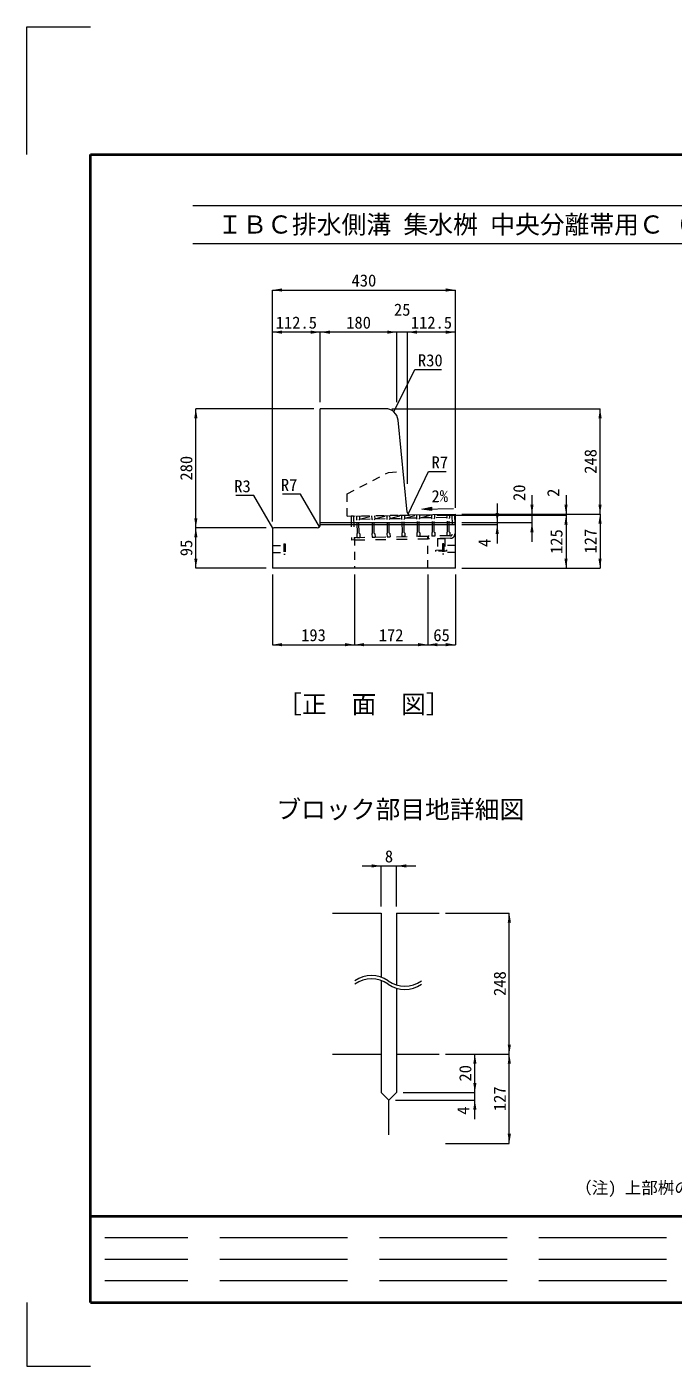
# Model space of a CAD drawing. Units: millimetres at full size; some dimension numbers follow another scale. Extents: x 50430 to 101606, y 69050 to 91573.
# Drawn here: x 54231 to 55750, y 71335 to 74485 of the extents above; entities that cross this region are included whole.
import ezdxf
from ezdxf.enums import TextEntityAlignment as Align

# ---------------------------------------------------------------- set-up
doc = ezdxf.new("R2010")
doc.units = ezdxf.units.MM
doc.header["$LTSCALE"] = 50
for name, pattern in [('DASHED', [7.5, 6, -1.5]), ('USER1', [0.675, 0.375, -0.3]), ('USER3', [1, 0.5, -0.5]), ('USER4', [0.675, 0.375, -0.3])]:
    doc.linetypes.add(name, pattern=pattern)
for name, color, linetype, lineweight in [('DEFPOINTS_2', 8, 'Continuous', 13), ('インサート', 3, 'USER1', 9), ('グレーチング', 7, 'USER1', 5), ('図枠', 7, 'Continuous', 5), ('寸法線', 7, 'Continuous', 13), ('本体', 2, 'Continuous', 9), ('枠', 7, 'Continuous', 5), ('ｲﾝｻｰﾄ', 3, 'Continuous', 9)]:
    doc.layers.add(name, color=color, linetype=linetype, lineweight=lineweight)
doc.layers.add('文字', color=7, linetype='Continuous')
doc.styles.add('ＭＳ ゴシック', font='')
doc.styles.get('ＭＳ ゴシック').set_extended_font_data('MS Gothic')

# ---------------------------------------------------------------- blocks, each defined once
blk = doc.blocks.new('filled_arrow')
at = {"color": 0, "linetype": 'Continuous', "lineweight": -2}
blk.add_solid([(7.5, 1.25), (0, 0), (7.5, -1.25)], dxfattribs=at)

msp = doc.modelspace()

# ---------------------------------------------------------------- hatches: boundary and pattern name
at = {"layer": '寸法線'}
msp.add_hatch(color=256, dxfattribs=at).paths.add_polyline_path([(55182.19, 73355.03), (55182.32, 73347.53), (55159.76, 73350.89)])

# ---------------------------------------------------------------- linework, layer by layer
at = {"layer": 'DEFPOINTS_2', "color": 7}
for p, q in [((54231.16, 74485.14), (54381.16, 74485.14)), ((54231.16, 74185.14), (54231.16, 74485.14)), ((54231.16, 71485.14), (54231.16, 71335.14)), ((54231.16, 71335.14), (54381.16, 71335.14))]:
    msp.add_line(p, q, dxfattribs=at)
at = {"layer": 'インサート'}
for p, q in [((54835.42, 73269.5), (54835.42, 73244.51)), ((54835.42, 73269.5), (54838.42, 73269.5)), ((54838.42, 73269.5), (54838.42, 73244.51)), ((55211.42, 73269.5), (55208.42, 73269.5)), ((55208.42, 73269.5), (55208.42, 73244.51)), ((55211.42, 73269.5), (55211.42, 73244.51)), ((54808.42, 73265.51), (54835.42, 73265.51)), ((54808.42, 73248.5), (54835.42, 73248.5)), ((54835.42, 73244.51), (54838.42, 73244.51)), ((55211.42, 73244.51), (55208.42, 73244.51)), ((55238.42, 73265.51), (55211.42, 73265.51)), ((55238.42, 73248.5), (55211.42, 73248.5))]:
    msp.add_line(p, q, dxfattribs=at)
at = {"layer": 'インサート', "linetype": 'USER4'}
for p, q in [((55196.29, 73281.6), (55213.29, 73281.91)), ((55196.29, 73281.6), (55196.78, 73254.61)), ((55213.29, 73281.91), (55213.78, 73254.92)), ((55192.78, 73254.53), (55217.78, 73254.99)), ((55192.84, 73251.53), (55192.78, 73254.53)), ((55217.83, 73251.99), (55192.84, 73251.53)), ((55217.78, 73254.99), (55217.83, 73251.99))]:
    msp.add_line(p, q, dxfattribs=at)
at = {"layer": 'グレーチング', "linetype": 'USER3'}
for p, q in [((54999.35, 73334.22), (54993.35, 73334.12)), ((54993.35, 73334.12), (54994.32, 73278.13)), ((54999.35, 73334.22), (55000.32, 73278.23)), ((55005.85, 73334.34), (55224.82, 73338.13)), ((55005.85, 73334.34), (55005.99, 73326.34)), ((55012.85, 73334.46), (55012.99, 73326.46)), ((55012.97, 73327.46), (55041.64, 73334.96)), ((55041.64, 73334.96), (55041.78, 73326.96)), ((55048.64, 73335.08), (55048.78, 73327.08)), ((55048.76, 73328.08), (55076.94, 73335.57)), ((55076.94, 73335.57), (55077.08, 73327.57)), ((55083.94, 73335.69), (55084.08, 73327.69)), ((55084.06, 73328.69), (55112.23, 73336.18)), ((55111.93, 73336.17), (55112.07, 73328.18)), ((55118.93, 73336.3), (55119.07, 73328.3)), ((55119.05, 73329.3), (55147.23, 73336.79)), ((55147.23, 73336.79), (55147.37, 73328.79)), ((55154.23, 73336.91), (55154.37, 73328.91)), ((55154.35, 73329.91), (55182.52, 73337.4)), ((55182.52, 73337.4), (55182.66, 73329.4)), ((55189.52, 73337.52), (55189.66, 73329.52)), ((55217.82, 73338.01), (55217.96, 73330.01)), ((55224.82, 73338.13), (55224.96, 73330.13)), ((55230.32, 73338.23), (55236.32, 73338.33)), ((55230.32, 73338.23), (55231.11, 73292.23)), ((55236.32, 73338.33), (55237.11, 73292.34)), ((55007.51, 73324.86), (55005.99, 73326.34)), ((55008.05, 73293.87), (55007.51, 73324.86)), ((55011.51, 73324.93), (55012.99, 73326.46)), ((55012.05, 73293.94), (55011.51, 73324.93)), ((55012.97, 73327.46), (55041.77, 73327.96)), ((55043.31, 73325.48), (55041.78, 73326.96)), ((55043.85, 73294.49), (55043.31, 73325.48)), ((55047.31, 73325.55), (55048.78, 73327.08)), ((55047.85, 73294.56), (55047.31, 73325.55)), ((55048.76, 73328.08), (55077.06, 73328.57)), ((55078.6, 73326.1), (55077.08, 73327.57)), ((55079.14, 73295.1), (55078.6, 73326.1)), ((55082.6, 73326.16), (55084.08, 73327.69)), ((55083.14, 73295.17), (55082.6, 73326.16)), ((55084.06, 73328.69), (55112.35, 73329.18)), ((55113.6, 73326.7), (55112.07, 73328.18)), ((55114.14, 73295.71), (55113.6, 73326.7)), ((55117.6, 73326.77), (55119.07, 73328.3)), ((55118.13, 73295.78), (55117.6, 73326.77)), ((55147.35, 73329.79), (55119.05, 73329.3)), ((55148.89, 73327.31), (55147.37, 73328.79)), ((55149.43, 73296.32), (55148.89, 73327.31)), ((55152.89, 73327.38), (55154.37, 73328.91)), ((55153.43, 73296.39), (55152.89, 73327.38)), ((55182.64, 73330.4), (55154.35, 73329.91)), ((55184.19, 73327.93), (55182.66, 73329.4)), ((55184.72, 73296.93), (55184.19, 73327.93)), ((55188.19, 73327.99), (55189.66, 73329.52)), ((55188.72, 73297), (55188.19, 73327.99)), ((55217.94, 73331.01), (55189.64, 73330.52)), ((55219.48, 73328.54), (55217.96, 73330.01)), ((55220.02, 73297.54), (55219.48, 73328.54)), ((55223.48, 73328.61), (55224.96, 73330.13)), ((55224.02, 73297.61), (55223.48, 73328.61)), ((55000.32, 73278.23), (54994.32, 73278.13)), ((55000.22, 73284.23), (55174.19, 73287.25)), ((55000.32, 73278.23), (55174.3, 73281.25)), ((55008.05, 73293.87), (55006.58, 73292.34)), ((55006.58, 73292.34), (55006.72, 73284.34)), ((55006.72, 73284.34), (55013.71, 73284.46)), ((55012.05, 73293.94), (55013.58, 73292.46)), ((55013.58, 73292.46), (55013.71, 73284.46)), ((55043.85, 73294.49), (55042.37, 73292.96)), ((55042.37, 73292.96), (55042.51, 73284.96)), ((55042.51, 73284.96), (55049.51, 73285.08)), ((55047.85, 73294.56), (55049.37, 73293.08)), ((55049.37, 73293.08), (55049.51, 73285.08)), ((55079.14, 73295.1), (55077.67, 73293.57)), ((55077.67, 73293.57), (55077.81, 73285.58)), ((55077.81, 73285.58), (55084.8, 73285.7)), ((55083.14, 73295.17), (55084.67, 73293.7)), ((55084.67, 73293.7), (55084.8, 73285.7)), ((55114.14, 73295.71), (55112.66, 73294.18)), ((55112.66, 73294.18), (55112.8, 73286.18)), ((55119.8, 73286.3), (55112.8, 73286.18)), ((55118.13, 73295.78), (55119.66, 73294.3)), ((55119.66, 73294.3), (55119.8, 73286.3)), ((55149.43, 73296.32), (55147.96, 73294.79)), ((55147.96, 73294.79), (55148.09, 73286.79)), ((55155.09, 73286.91), (55148.09, 73286.79)), ((55153.43, 73296.39), (55154.96, 73294.91)), ((55154.96, 73294.91), (55155.09, 73286.91)), ((55227.18, 73288.16), (55174.19, 73287.25)), ((55174.19, 73287.25), (55174.3, 73281.25)), ((55227.29, 73282.17), (55174.3, 73281.25)), ((55184.72, 73296.93), (55183.25, 73295.4)), ((55183.25, 73295.4), (55183.39, 73287.41)), ((55190.39, 73287.53), (55183.39, 73287.41)), ((55188.72, 73297), (55190.25, 73295.53)), ((55190.25, 73295.53), (55190.39, 73287.53)), ((55220.02, 73297.54), (55218.55, 73296.02)), ((55218.55, 73296.02), (55218.68, 73288.02)), ((55225.68, 73288.14), (55218.68, 73288.02)), ((55224.02, 73297.61), (55225.54, 73296.14)), ((55225.54, 73296.14), (55225.68, 73288.14))]:
    msp.add_line(p, q, dxfattribs=at)
for radius, start, end in [(4, 270.99341, 0.99314), (10, 270.99332, 0.99311)]:
    msp.add_arc((55227.11, 73292.16), radius, start, end, dxfattribs=at)
at = {"layer": '図枠', "lineweight": 40}
for p, q in [((54381.16, 71485.14), (54381.16, 74185.14)), ((54381.16, 74185.14), (58536.16, 74185.14)), ((54381.16, 71687.64), (58536.16, 71687.64)), ((54381.16, 71485.14), (58536.16, 71485.14))]:
    msp.add_line(p, q, dxfattribs=at)
at = {"layer": '図枠', "lineweight": 13}
for p, q in [((54621.16, 74065.14), (58296.16, 74065.14)), ((54621.16, 73975.14), (58296.16, 73975.14))]:
    msp.add_line(p, q, dxfattribs=at)
at = {"layer": '図枠', "linetype": 'DASHED', "lineweight": 9}
for p, q in [((55734.91, 71637.01), (54414.91, 71637.01)), ((55734.91, 71586.39), (54414.91, 71586.39)), ((55734.91, 71535.76), (54414.91, 71535.76))]:
    msp.add_line(p, q, dxfattribs=at)
at = {"layer": '寸法線', "lineweight": 9}
for p, q in [((54808.42, 73866.05), (55238.42, 73866.05)), ((54808.42, 73322), (54808.42, 73866.05)), ((55238.42, 73602), (55238.42, 73866.05)), ((54920.92, 73767), (54808.42, 73767)), ((54808.42, 73322), (54808.42, 73767)), ((55100.92, 73767), (54920.92, 73767)), ((54920.92, 73602), (54920.92, 73767)), ((54920.92, 73602), (54920.92, 73767)), ((55170.92, 73767), (55055.92, 73767)), ((55100.92, 73602), (55100.92, 73767)), ((55100.92, 73602), (55100.92, 73767)), ((55238.42, 73767), (55125.92, 73767)), ((55125.92, 73410.5), (55125.92, 73767)), ((55125.92, 73410.5), (55125.92, 73767)), ((55238.42, 73354), (55238.42, 73767)), ((54628.42, 73307), (54628.42, 73587)), ((54905.92, 73587), (54628.42, 73587)), ((55088.77, 73587), (55578.42, 73587)), ((55578.42, 73339), (55578.42, 73587)), ((55336.8, 73364), (55336.8, 73270)), ((55418.41, 73384), (55418.41, 73274)), ((55498.42, 73384), (55498.42, 73291.96)), ((55107.89, 73336.43), (55127.38, 73336.71)), ((55159.76, 73350.89), (55233.77, 73352.17)), ((55195.07, 73336.96), (55498.42, 73336.96)), ((55253.42, 73339), (55498.42, 73339)), ((55253.42, 73339), (55578.42, 73339)), ((55253.42, 73339), (55578.42, 73339)), ((55253.42, 73339), (55418.41, 73339)), ((55253.42, 73336.96), (55498.42, 73336.96)), ((55498.42, 73336.96), (55498.42, 73212)), ((55578.42, 73339), (55578.42, 73212)), ((54628.42, 73212), (54628.42, 73307)), ((54793.42, 73307), (54628.42, 73307)), ((54793.42, 73307), (54628.42, 73307)), ((55253.42, 73319), (55336.8, 73319)), ((55253.42, 73319), (55418.41, 73319)), ((55253.42, 73315), (55336.8, 73315)), ((54793.42, 73212), (54628.42, 73212)), ((55253.42, 73212), (55498.42, 73212)), ((55253.42, 73212), (55578.42, 73212)), ((54808.42, 73197), (54808.42, 73032)), ((55001.35, 73197), (55001.35, 73032)), ((55001.35, 73197), (55001.35, 73032)), ((55173.42, 73197), (55173.42, 73032)), ((55173.42, 73197), (55173.42, 73032)), ((55238.42, 73197), (55238.42, 73032)), ((54808.42, 73032), (55001.35, 73032)), ((55001.35, 73032), (55173.42, 73032)), ((55173.42, 73032), (55238.42, 73032)), ((55019.34, 72511.68), (55145.34, 72511.68)), ((55064.34, 72415.97), (55064.34, 72511.68)), ((55100.34, 72415.97), (55100.34, 72511.68)), ((55215.49, 72400.97), (55365.17, 72400.97)), ((55365.17, 72069.05), (55365.17, 72400.97)), ((55215.49, 72069.05), (55284.14, 72069.05)), ((55215.49, 72069.05), (55365.17, 72069.05)), ((55215.49, 72069.05), (55365.17, 72069.05)), ((55284.14, 71978.91), (55284.14, 72069.05)), ((55365.17, 71859.14), (55365.17, 72069.05)), ((55284.14, 71915.91), (55284.14, 72023.91)), ((55115.34, 71978.91), (55284.14, 71978.91)), ((55115.34, 71978.91), (55284.14, 71978.91)), ((55097.34, 71960.91), (55284.14, 71960.91)), ((55215.49, 71859.14), (55365.17, 71859.14))]:
    msp.add_line(p, q, dxfattribs=at)
for points in [[(55093.9, 73579.25), (55142.98, 73679), (55205.61, 73679)], [(55127.59, 73338.93), (55174.99, 73438.93), (55217.06, 73438.93)], [(54809.3, 73306.13), (54764.96, 73382.94), (54722.58, 73382.94)], [(54918.87, 73309.05), (54874.53, 73385.86), (54832.46, 73385.86)]]:
    msp.add_lwpolyline(points, dxfattribs=at)
at = {"layer": '寸法線'}
msp.add_lwpolyline([(55182.19, 73355.03), (55182.32, 73347.53), (55159.76, 73350.89)], close=True, dxfattribs=at)
at = {"layer": '寸法線', "lineweight": 9}
for centre, start, end in [((55041.17, 72185.89), 54.77488, 125.22512), ((55041.17, 72177.94), 54.77488, 125.22512), ((55119.51, 72296.84), 234.77488, 305.22512), ((55119.51, 72288.89), 234.77488, 305.22512)]:
    msp.add_arc(centre, 67.91, start, end, dxfattribs=at)
at = {"layer": '本体', "lineweight": 20}
for p, q in [((54920.92, 73314), (54920.92, 73587)), ((55073.77, 73587), (54920.92, 73587)), ((55125.28, 73343.46), (55103.62, 73559.99)), ((55132.36, 73337.16), (55238.42, 73339)), ((55238.42, 73212), (55238.42, 73339)), ((54808.42, 73304), (54808.42, 73212)), ((55238.42, 73212), (54808.42, 73212)), ((54949.93, 72400.97), (55064.34, 72400.97)), ((55064.34, 72400.97), (55064.34, 72249.72)), ((55100.34, 72400.97), (55100.34, 72231.69)), ((55100.34, 72400.97), (55200.49, 72400.97)), ((55064.34, 72241.77), (55064.34, 71978.91)), ((55100.34, 72223.74), (55100.34, 71978.91)), ((54949.93, 72069.05), (55064.34, 72069.05)), ((55100.34, 72069.05), (55200.49, 72069.05)), ((55082.34, 71960.91), (55064.34, 71978.91)), ((55082.34, 71960.91), (55100.34, 71978.91)), ((55082.34, 71879.4), (55082.34, 71960.91))]:
    msp.add_line(p, q, dxfattribs=at)
at = {"layer": '本体', "linetype": 'USER1'}
for p, q in [((54984.23, 73387), (55081.12, 73437)), ((55081.12, 73437), (55115.62, 73440)), ((54984.23, 73334.58), (54984.23, 73387)), ((54984.23, 73334.58), (55132.36, 73337.16)), ((55107.89, 73336.45), (55120.93, 73336.64)), ((55001.35, 73284.25), (55001.35, 73212)), ((55173.42, 73212), (55173.42, 73287.23))]:
    msp.add_line(p, q, dxfattribs=at)
at = {"layer": '本体', "lineweight": 13}
msp.add_line((54913.92, 73307), (54811.42, 73307), dxfattribs=at)
at = {"layer": '本体', "color": 4, "lineweight": 5}
for p, q in [((54920.92, 73319), (55238.42, 73319)), ((54920.92, 73315), (55238.42, 73315))]:
    msp.add_line(p, q, dxfattribs=at)
at = {"layer": '本体', "lineweight": 20}
for centre, radius, start, end in [((55073.77, 73557), 30, 5.71066, 90), ((55132.24, 73344.16), 7, 185.71066, 270.99311), ((54913.92, 73314), 7, 270, 0)]:
    msp.add_arc(centre, radius, start, end, dxfattribs=at)
at = {"layer": '本体', "lineweight": 13}
msp.add_arc((54811.42, 73304), 3, 90, 180, dxfattribs=at)
at = {"layer": 'ｲﾝｻｰﾄ', "linetype": 'USER3'}
msp.add_line((55238.42, 73248.5), (55238.42, 73265.51), dxfattribs=at)

# ---------------------------------------------------------------- block references
at = {"layer": '寸法線', "lineweight": 9, "xscale": 3, "yscale": 3}
for p in [(54808.42, 73866.05), (54808.42, 73767), (54920.92, 73767), (55125.92, 73767), (55125.92, 73767), (54808.42, 73032), (55001.35, 73032), (55173.42, 73032), (55100.34, 72511.68)]:
    msp.add_blockref('filled_arrow', p, dxfattribs=at)
at = {"layer": '寸法線', "lineweight": 9}
for p, xscale, yscale, rotation in [((55238.42, 73866.05), 3, 3, 180), ((54920.92, 73767), 3, 3, 180), ((55100.92, 73767), 3, 3, 180), ((55100.92, 73767), 3, 3, 180), ((55238.42, 73767), 3, 3, 180), ((54628.42, 73587), 3, 3, 270), ((55578.42, 73587), 3, 3, 270), ((55093.9, 73579.25), 0.2, 0.2, 63.8), ((55127.59, 73338.93), 0.2, 0.2, 64.6), ((55336.8, 73319), 3, 3, 90), ((55418.41, 73339), 3, 3, 90), ((55498.42, 73339), 3, 3, 90), ((55498.42, 73336.96), 3, 3, 270), ((55498.42, 73336.96), 3, 3, 270), ((55578.42, 73339), 3, 3, 90), ((55578.42, 73339), 3, 3, 270), ((54628.42, 73307), 3, 3, 90), ((54628.42, 73307), 3, 3, 270), ((54809.3, 73306.13), 0.2, 0.2, 120), ((54918.87, 73309.05), 0.2, 0.2, 120), ((55336.8, 73315), 3, 3, 270), ((55418.41, 73319), 3, 3, 270), ((54628.42, 73212), 3, 3, 90), ((55498.42, 73212), 3, 3, 90), ((55578.42, 73212), 3, 3, 90), ((55001.35, 73032), 3, 3, 180), ((55173.42, 73032), 3, 3, 180), ((55238.42, 73032), 3, 3, 180), ((55064.34, 72511.68), 3, 3, 180), ((55365.17, 72400.97), 3, 3, 270), ((55365.17, 72069.05), 3, 3, 90), ((55284.14, 72069.05), 3, 3, 270), ((55365.17, 72069.05), 3, 3, 270), ((55284.14, 71978.91), 3, 3, 90), ((55284.14, 71978.91), 3, 3, 90), ((55284.14, 71960.91), 3, 3, 270), ((55365.17, 71859.14), 3, 3, 90)]:
    msp.add_blockref('filled_arrow', p, dxfattribs=dict(at, xscale=xscale, yscale=yscale, rotation=rotation))

# ---------------------------------------------------------------- texts
at = {"layer": '図枠', "style": 'ＭＳ ゴシック'}
msp.add_text('\u3000ＩＢＣ排水側溝 集水桝 中央分離帯用Ｃ（Ⅰ型・Ⅲ型兼用） 上部桝 ３００型', height=42.72, dxfattribs=at).set_placement((54621.16, 74020.14), align=Align.MIDDLE_LEFT)
at = {"layer": '寸法線', "style": 'ＭＳ ゴシック'}
for s, p in [('430', (55023.42, 73888.55)), ('25', (55113.42, 73819.92)), ('112.5', (54864.67, 73789.5)), ('180', (55010.92, 73789.5)), ('112.5', (55182.17, 73789.5)), ('193', (54904.89, 73054.5)), ('172', (55087.39, 73054.5)), ('65', (55205.92, 73054.5)), ('8', (55082.34, 72534.18))]:
    msp.add_text(s, height=28.48, dxfattribs=at).set_placement(p, align=Align.MIDDLE_CENTER)
for s, p in [('R30', (55150.48, 73715)), ('R7', (55182.49, 73474.93))]:
    msp.add_text(s, height=28.48, dxfattribs=at).set_placement(p, align=Align.TOP_LEFT)
for s, rotation, p in [('248', 90, (55555.92, 73463)), ('280', 90, (54605.92, 73447)), ('2%', 1, (55201.67, 73381.48)), ('20', 90, (55388.41, 73389.33)), ('2', 90, (55468.42, 73389.28)), ('125', 90, (55475.92, 73274.48)), ('127', 90, (55555.92, 73275.5)), ('95', 90, (54605.92, 73259.5)), ('4', 90, (55306.8, 73271.42)), ('248', 90, (55342.67, 72235.01)), ('20', 90, (55261.64, 72023.98)), ('127', 90, (55342.67, 71964.1)), ('4', 90, (55257.11, 71936.22))]:
    msp.add_text(s, height=28.48, rotation=rotation, dxfattribs=at).set_placement(p, align=Align.MIDDLE_CENTER)
for s, p in [('R3', (54757.46, 73418.94)), ('R7', (54867.03, 73421.86))]:
    msp.add_text(s, height=28.48, dxfattribs=at).set_placement(p, align=Align.TOP_RIGHT)
at = {"layer": '文字', "style": 'ＭＳ ゴシック'}
msp.add_text('［正\u3000面\u3000図］', height=42.72, dxfattribs=at).set_placement((55023.42, 72892), align=Align.MIDDLE_CENTER)
msp.add_text('ブロック部目地詳細図', height=42.72, dxfattribs=at).set_placement((54817.64, 72610.43), align=Align.BOTTOM_LEFT)
at = {"layer": '枠', "style": 'ＭＳ ゴシック'}
msp.add_text('（注) 上部桝の質量は、グレーチング及び受け枠を含んだ質量です。', height=28.48, dxfattribs=at).set_placement((55519.94, 71731.99), align=Align.BOTTOM_LEFT)

doc.saveas('drawing.dxf')
